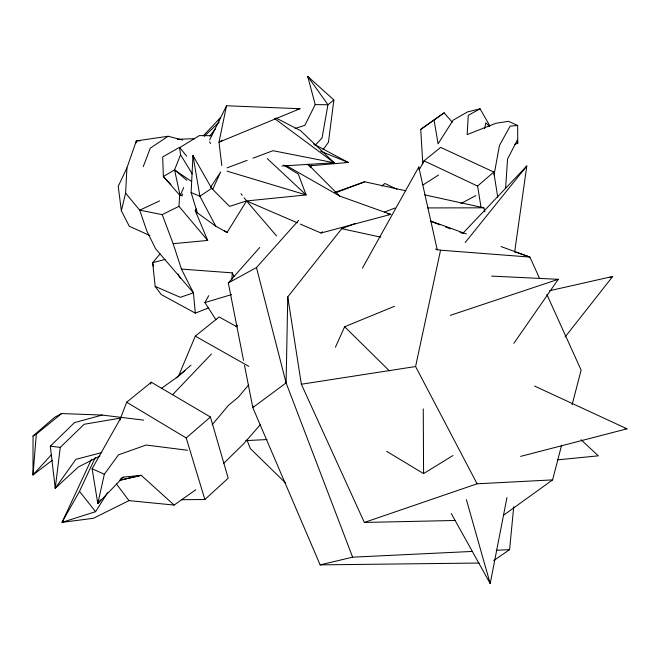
<?xml version="1.0" encoding="UTF-8"?>
<svg xmlns="http://www.w3.org/2000/svg" width="660" height="660" viewBox="0 0 660 660"><rect width="100%" height="100%" fill="white"/><g stroke="black" fill="none" stroke-linecap="round" stroke-linejoin="round"><path stroke-width="0.99" d="M52.346 460.226L33 474.911L33.033 435.988L54.714 417.244L61.603 413.556L102.16 415.058L143.641 420.123M252.821 405.587L252.813 407.624L320.141 564.878L479.077 563.038M355.063 223.492L341.748 228.665L287.76 296.885L286.102 382.891L352.621 557.172L472.659 551.413M244.076 197.736L246.559 200.953L227.056 232.51L215.795 226.198L197.299 212.85L191.119 192.53L192.976 155.587L211.678 188.347L229.556 206.382L246.559 200.953L306.116 194.923L298.271 174.034L283.569 165.074M149.894 235.546L129.269 226.264L121.357 210.746L125.606 193.174L126.926 167.929L136.323 140.902L168.094 136.265L182.597 140.06M231.874 279.931L232.27 272.861L181.417 269.09L173.159 243.688L162.203 214.624L139.738 210.169L125.606 193.174M173.159 243.688L207.702 240.438L178.967 206.324L179.718 194.32M505.585 188.595L507.573 158.977L517.291 140.135L517.737 143.261L514.825 144.276M136.166 142.857L136.323 140.902L140.44 140.737M51.554 454.583L33 474.911L36.325 434.148L61.603 413.556M493.705 560.604L509.586 549.64L513.727 506.707M100.006 455.953L78.358 466.999L55.242 488.268L60.258 447.397L84.133 424.281L120.73 418.052L120.186 419.991M295.086 128.486L304.862 125.326L315.2 104.626L307.741 76.403L333.877 99.949L328.449 142.246L323.152 149.589M514.627 252.145L526.812 165.99L462.677 233.475M418.457 169.01L418.795 167.005L437.316 250.157M494.059 174.916L499.43 145.555L510.147 126.093L517.663 125.474L517.737 143.261L516.97 141.43M451.258 513.513L490.19 583.597L506.946 497.615M484.605 128.725L485.776 122.843L489.39 126.258M101.772 452.57L75.892 459.352L55.242 488.268L55.646 486.28M222.577 140.192L219.013 142.18L299.97 108.727L226.52 105.757L219.013 142.18L221.809 165.577M561.586 445.277L552.593 479.894L477.097 483.796L415.585 366.531L440.55 250.198L529.897 257.07L539.632 278.553M195.83 489.704L174.133 505.073L141.224 475.324L123.263 477.13L97.796 503.58L104.338 474.268L118.47 454.847L146.075 445.03L187.514 450.26M572.121 404.72L581.122 370.103L546.835 294.434M182.564 194.065L181.954 196.028L180.576 194.584M143.245 166.65L150.282 148.154L168.094 136.265M120.887 417.367L126.662 402.229L151.305 382.222L210.424 417.004L228.203 478.195L204.872 499.521L181.549 499.702M180.139 195.673L174.57 169.909L180.56 154.762L179.504 147.378L162.682 156.948L163.358 176.533L180.139 195.673L183.686 187.547M150.554 384.128L151.305 382.222M178.266 376.712L195.286 336.146L219.128 316.948L237.088 326.89M335.412 347.251L344.635 326.75L394.498 306.281M91.493 459.236L62.007 522.357L93.349 518.306L128.997 500.627L174.133 505.073M212.677 189.42L220.663 172.012L210.482 187.448M107.531 492.715L95.584 511.69L62.007 522.357L79.497 491.353L95.287 457.52M126.926 167.929L118.214 186.326L121.357 210.746M209.649 139.887L226.52 105.757M419.265 169.768L424.05 160.858L440.657 147.378L493.787 172.054L497.739 197.274M215.993 319.762L204.88 302.593L208.708 295.697M362.414 268.15L418.795 167.005M100.972 499.587L97.796 503.58L92.119 468.757L120.73 418.052M207.702 240.438L195.212 210.598L196.342 208.882M218.493 120.483L220.192 117.958L203.437 135.655M513.843 343.34L558.278 279.304L491.568 276.103M33 474.911L34.172 473.236M310.2 167.524L311.965 165.082M565.067 337.029L612.711 276.457L549.648 290.713M209.748 136.026L215.539 128.782M465.185 242.534L526.812 165.99M212.165 424.809L228.533 405.232L238.268 397.254L248.779 384.722M159.984 254.034L152.666 262.705L155.166 286.399L161.188 294.541L195.319 313.137L208.75 307.832M243.532 360.368L228.327 282.95L259.702 247.5M228.327 282.95L256.459 267.564L298.6 220.39M260.296 424.727L243.383 444.089L223.484 463.551M211.447 353.983L172.606 394.729M315.01 145.373L322.055 138.014L327.946 104.734L333.877 99.949M55.242 488.268L50.317 446.185L74.473 422.623L102.16 415.058M204.254 136.282L219.136 122.232M204.872 499.521L186.202 437.943L210.424 417.004M481.066 207.405L477.576 186.07L493.787 172.054M161.32 388.459L176.228 377.834L190.971 365.178M235.975 326.527L237.526 325.19M176.228 377.834L184.957 370.705M381.752 186.021L384.92 183.472L396.907 189.271M300.267 224.087L320.999 233.013L322.583 231.742M422.812 163.853L420.725 129.393L444.139 112.843L452.224 122.199M444.139 112.843L420.725 129.393M503.407 515.336L552.593 479.894M211.678 188.347L199.906 196.243L191.119 192.53M423.052 184.899L438.545 175.024M386.628 451.308L423.58 473.583L453.016 455.507M179.685 147.634L199.361 135.597L211.712 135.679M191.466 181.434L174.57 169.909L163.358 176.533L170.94 184.478M33.033 435.988L36.325 434.148M489.852 125.912L480.067 108.801L468.278 115.319L467.156 134.574L495.825 123.305L508.464 121.325L517.663 125.474M120.706 478.492L123.263 477.13M460.878 203.56L475.918 195.55M162.203 214.624L178.967 206.324M159.621 200.904L139.738 210.169L146.8 230.893L155.545 248.672L193.421 292.809L195.319 313.137M609.898 277.695L612.711 276.457M384.557 212.058L395.026 207.999M336.385 192.497L364.708 181.789L405.751 190.756M227.081 167.855L247.162 160.347M252.904 158.202L272.984 150.703L334.232 162.781L300.63 130.696L276.144 118.074M334.744 192.472L364.708 181.789M287.76 296.885L301.348 384.236L364.353 522.456L477.097 483.796M450.351 315.34L558.278 279.304M204.88 302.593L231.685 294.55M320.999 233.013L390.778 214.385L339.71 196.086L286.192 165.544M165.017 259.446L152.666 262.705L153.458 266.582M520.6 456.39L627 428.818L534.559 386.067M480.067 108.801L467.528 111.911L453.115 120.178L438.075 143.831L434.107 120.219M296.983 109.436L299.97 108.727M320.141 564.878L352.621 557.172M119.526 480.356L141.224 475.324L119.543 480.307M301.348 384.236L415.585 366.531M557.411 459.88L598.307 455.837L581.056 439.733M281.861 165.99L334.232 162.781L274.675 118.627M245.809 440.608L267.077 439.552M496.254 550.283L509.586 549.64M177.367 139.285L194.634 138.666M364.353 522.456L455.557 520.459M427.688 207.925L483.838 207.809L484.853 211.786M315.2 104.626L327.946 104.734L307.741 76.403L308.74 78.136M345.246 162.401L348.29 162.459L313.417 143.872M50.317 446.185L60.258 447.397M387.783 213.914L390.778 214.385M624.987 428.406L627 428.818M424.776 194.906L483.838 207.809M341.748 228.665L380.671 237.146M435.559 249.109L440.55 250.198M227.056 171.138L306.116 194.923L267.226 158.54M515.32 251.963L529.897 257.07L500.998 246.551M430.666 220.968L466.315 233.937M431.359 221.636L439.964 224.862M445.706 227.023L450.483 228.814M460.045 232.402L462.916 233.483M320.62 151.231L348.29 162.459L309.111 165.883L307.684 164.423M297.445 222.865L246.559 200.953L276.515 235.909M155.166 286.399L180.337 297.33L193.421 292.809L181.417 269.09M92.119 468.757L104.338 474.268M424.05 160.858L477.576 186.07M195.286 336.146L248.828 366.366M126.662 402.229L186.202 437.943M224.54 230.777L227.056 232.51M174.57 169.909L186.838 180.32M344.635 326.75L389.383 370.846M307.972 164.216L339.71 196.086M285.549 482.971L250.313 448.577L246.955 439.956M195.212 210.598L197.299 212.85M179.504 147.378L186.689 156.123M79.497 491.353L95.584 511.69M240.966 193.726L242.203 195.327M116.391 483.895L128.997 500.627M180.56 154.762L192.25 173.877M177.87 273.974L180.378 278.289M215.795 226.198L199.906 196.243L192.976 155.587L193.957 158.499M232.27 272.861L234.003 276.532M209.616 141.743L210.457 143.6M466.397 499.694L490.19 583.597M256.459 267.564L286.102 382.891L252.813 407.624L244.522 365.401M97.762 500.577L97.796 503.58M423.258 408.878L423.58 473.583"/></g></svg>
